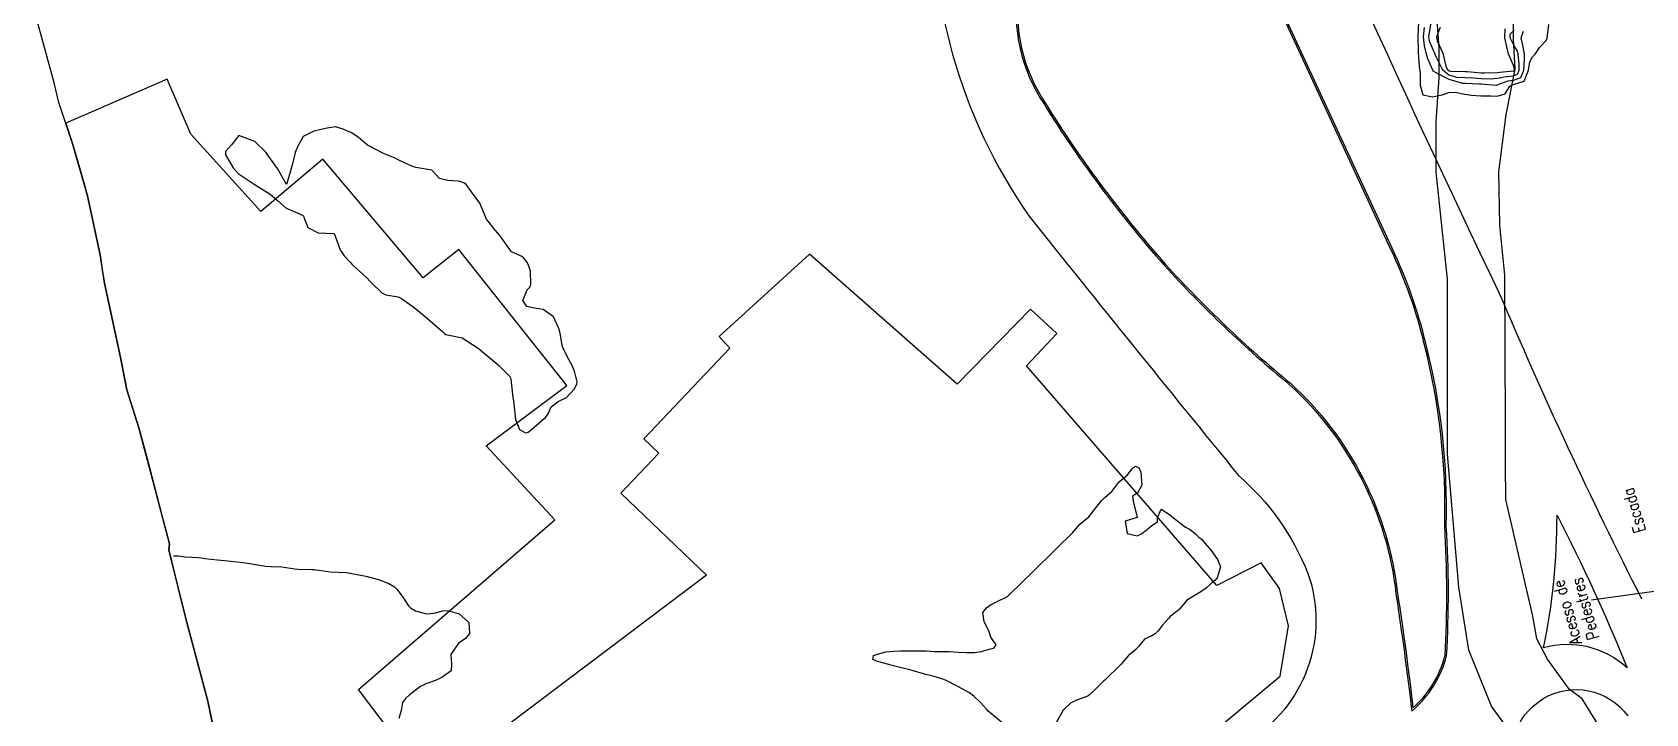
# Model space of a CAD drawing. Header units: metres. Extents: x 292545 to 299085, y 7450245 to 7463078.
# Drawn here: x 295543.1 to 295743.2, y 7458681.2 to 7458765.7 of the extents above; entities that cross this region are included whole.
import ezdxf

# ---------------------------------------------------------------- set-up
doc = ezdxf.new("R2010")
doc.units = ezdxf.units.M
doc.linetypes.add('CONTINUO', pattern=[0])
for name, color, linetype in [('Area', 45, 'Continuous'), ('Area Verde e Lazer', 94, 'Continuous'), ('Curvas de Nivel 1m', 11, 'Continuous'), ('Curvas de Nivel 5m', 15, 'Continuous'), ('Edificações', 30, 'Continuous'), ('Hidrografia', 140, 'Continuous'), ('TEXTO', 45, 'Continuous'), ('Vias Primárias', 230, 'Continuous')]:
    doc.layers.add(name, color=color, linetype=linetype)
doc.styles.add('ROMANS', font='romans', dxfattribs={"height": 0.2})

msp = doc.modelspace()

# ---------------------------------------------------------------- linework, layer by layer
at = {"layer": 'Area'}
msp.add_polyline3d([(295566.74, 7458673.98, 671.86), (295564.89, 7458682.77, 672.77), (295562.26, 7458692.69, 671.74), (295560.07, 7458701.5, 669.7), (295560.14, 7458702.26, 669.5), (295558.3, 7458709.34, 668.06), (295556.35, 7458716.65, 669.57), (295554.86, 7458721.34, 670.27), (295554.08, 7458725.36, 670.72), (295552.08, 7458734.58, 672.72), (295551.56, 7458738.06, 673.07), (295549.98, 7458745.38, 671.72), (295548.14, 7458751.86, 666.98), (295546.44, 7458756.95, 662.29), (295545.86, 7458759.38, 662.26), (295545.68, 7458760, 662.26), (295543.13, 7458769.35, 663.39)], dxfattribs=at)
at = {"layer": 'Area Verde e Lazer'}
msp.add_lwpolyline([(295711.6, 7458738.81), (295694.62, 7458775.52, 0.725972), (295665.71, 7458772.07, 0.189211), (295668.31, 7458757.61, 0.043319), (295683.69, 7458736.88, 0.035534), (295699.16, 7458722.17, -0.182258), (295712.46, 7458696.11, -0.007744), (295714.37, 7458681.92, 0.148228), (295718.34, 7458688.41, 0.029803), (295718.3, 7458704.43, 0.069462), (295715.77, 7458727.03, 0.052974)], format="xyb", close=True, dxfattribs=at)
at = {"layer": 'Curvas de Nivel 1m', "flags": 128}
for points, elevation in [([(295715.04, 7458766.99), (295714.99, 7458765.12), (295715.01, 7458763.26), (295715.02, 7458763.12), (295715.14, 7458761.41), (295715.19, 7458761.11), (295715.27, 7458760.68), (295715.26, 7458759.11), (295715.6, 7458757.91), (295716.8, 7458757.67), (295717.97, 7458757.91), (295718.8, 7458758.19), (295719.62, 7458758.25), (295720.8, 7458757.97), (295721.61, 7458757.85), (295722.8, 7458757.8), (295724.02, 7458757.79), (295724.8, 7458757.75), (295725.79, 7458758.01), (295726.4, 7458758.98), (295726.65, 7458759.15), (295726.82, 7458759.17), (295728.17, 7458759.61), (295728.71, 7458760.95), (295728.85, 7458761.98), (295729.19, 7458762.62), (295729.52, 7458762.94), (295730.05, 7458763.76), (295730.88, 7458764.64), (295731.03, 7458764.93), (295731.21, 7458766.62)], 662), ([(295715.75, 7458766.26), (295715.65, 7458765.11), (295715.75, 7458763.98), (295715.95, 7458763.1), (295716.16, 7458762.41), (295716.73, 7458761.09), (295716.84, 7458760.9), (295717.29, 7458760.63), (295718.82, 7458759.84), (295720.51, 7458759.36), (295720.82, 7458759.34), (295722.57, 7458759.27), (295722.82, 7458759.25), (295724.69, 7458759.12), (295724.82, 7458759.15), (295726.18, 7458759.63), (295726.82, 7458759.72), (295727.76, 7458760.04), (295728.13, 7458760.96), (295728.2, 7458762.3), (295728.2, 7458762.96), (295727.99, 7458764.08), (295727.8, 7458764.97), (295728.07, 7458765.78)], 661), ([(295717.74, 7458766.24), (295717.28, 7458765.09), (295717.35, 7458764.61), (295718.05, 7458763.08), (295718.45, 7458761.47), (295718.62, 7458761.07), (295718.84, 7458760.89), (295719.08, 7458760.83), (295720.84, 7458760.8), (295721.1, 7458760.78), (295722.84, 7458760.63), (295723.24, 7458760.62), (295724.84, 7458760.68), (295725.12, 7458760.71), (295726.84, 7458760.86), (295726.93, 7458760.89), (295726.97, 7458760.98), (295726.96, 7458761.1), (295726.85, 7458761.53), (295726.2, 7458762.99), (295726.02, 7458763.84), (295725.76, 7458764.99), (295725.79, 7458766.1)], 659), ([(295663.87, 7458679.72), (295661.89, 7458681.34), (295661.68, 7458681.53), (295661.49, 7458681.75), (295660.75, 7458682.6), (295659.91, 7458683.37), (295659.35, 7458683.78), (295657.93, 7458684.6), (295656.39, 7458685.35), (295655.94, 7458685.54), (295654.97, 7458685.82), (295654.14, 7458686.03), (295653.95, 7458686.07), (295653.65, 7458686.14), (295651.95, 7458686.63), (295650.93, 7458686.89), (295649.96, 7458687.14), (295649.36, 7458687.29), (295647.96, 7458687.68), (295647.39, 7458687.92), (295647.47, 7458688.41), (295647.97, 7458688.6), (295649.01, 7458688.87), (295649.98, 7458688.97), (295650.86, 7458688.99), (295651.98, 7458689.01), (295652.81, 7458689.02), (295653.98, 7458688.98), (295655.08, 7458688.92), (295655.98, 7458688.92), (295656.88, 7458688.9), (295657.98, 7458688.83), (295658.95, 7458688.81), (295659.98, 7458688.78), (295660.84, 7458688.9), (295661.99, 7458689.25), (295662.4, 7458689.33), (295662.66, 7458689.73), (295662, 7458690.7), (295661.75, 7458691.48), (295661.63, 7458691.74), (295661.17, 7458692.6), (295661.03, 7458693.75), (295661.46, 7458694.33), (295662.05, 7458694.74), (295662.72, 7458695.07), (295664.06, 7458695.72), (295666.08, 7458697.69), (295667.09, 7458698.68), (295668.1, 7458699.67), (295669.12, 7458700.66), (295670.13, 7458701.65), (295672.15, 7458703.62), (295673.06, 7458704.71), (295674.17, 7458705.6), (295675.05, 7458706.73), (295675.74, 7458707.58), (295676.21, 7458708.03), (295677.02, 7458708.76), (295677.66, 7458709.56), (295677.88, 7458709.9), (295678.23, 7458710.21), (295678.97, 7458710.81), (295679.54, 7458711.54), (295679.92, 7458711.87), (295680.26, 7458711.75), (295680.38, 7458711.65), (295680.47, 7458711.53), (295680.61, 7458711.16), (295680.75, 7458709.52), (295680.21, 7458708.55), (295679.6, 7458708.15), (295679.67, 7458707.54), (295680.17, 7458705.53), (295678.67, 7458705.05), (295678.93, 7458703.54), (295680.15, 7458703.24), (295680.68, 7458703.52), (295682.16, 7458704.64), (295682.68, 7458704.98), (295682.68, 7458705.49), (295683.13, 7458706.55), (295684.18, 7458705.9), (295684.66, 7458705.48), (295686.16, 7458704.31), (295686.74, 7458704.03), (295687.42, 7458703.44), (295687.81, 7458703.1), (295688.15, 7458702.83), (295689.35, 7458701.42), (295690.12, 7458700.33), (295690.48, 7458699.4), (295690.09, 7458698.06), (295689.79, 7458697.71), (295689.44, 7458697.42), (295688.71, 7458696.78), (295688.07, 7458696.32), (295686.61, 7458695.45), (295686.3, 7458695.22), (295686.06, 7458694.94), (295685.37, 7458694.14), (295684.55, 7458693.47), (295684.27, 7458693.24), (295684.03, 7458693), (295683.31, 7458692.19), (295682.76, 7458691.49), (295682.41, 7458691.1), (295682, 7458690.85), (295681.06, 7458690.45), (295680.34, 7458689.52), (295679.98, 7458689.16), (295679.07, 7458688.44), (295678.33, 7458687.55), (295678.16, 7458687.35), (295677.96, 7458687.15), (295676.34, 7458685.57), (295676.14, 7458685.38), (295675.94, 7458685.18), (295675.12, 7458684.39), (295674.3, 7458683.6), (295674.08, 7458683.43), (295673.91, 7458683.34), (295672.64, 7458682.87), (295671.9, 7458682.53), (295670.98, 7458681.63), (295669.87, 7458679.65)], 663), ([(295560.66, 7458700.76), (295560.83, 7458700.79), (295561.21, 7458700.76), (295562.11, 7458700.64), (295563.75, 7458700.55), (295564.11, 7458700.52), (295564.54, 7458700.46), (295566.11, 7458700.27), (295567.4, 7458700.15), (295568.11, 7458700.09), (295568.95, 7458700), (295570.1, 7458699.83), (295571.3, 7458699.62), (295572.1, 7458699.51), (295572.77, 7458699.47), (295574.1, 7458699.39), (295575.7, 7458699.16), (295576.1, 7458699.12), (295577.76, 7458699.07), (295578.1, 7458699.06), (295578.38, 7458699.02), (295580.09, 7458698.79), (295582.09, 7458698.69), (295584.09, 7458698.33), (295584.49, 7458698.27), (295586.08, 7458697.85), (295587.37, 7458697.34), (295588.07, 7458696.92), (295588.37, 7458696.62), (295589.1, 7458695.65), (295589.81, 7458694.59), (295590.04, 7458694.33), (295590.66, 7458693.96), (295592.03, 7458693.58), (295592.93, 7458693.66), (295594.03, 7458693.94), (295594.58, 7458694), (295596.03, 7458693.63), (295597.26, 7458692.51), (295597.35, 7458691.16), (295596.86, 7458690.51), (295596.34, 7458690.16), (295595.99, 7458689.94), (295595.03, 7458688.53), (295595.12, 7458687.37), (295595.07, 7458686.53), (295593.93, 7458685.69), (295593.14, 7458685.34), (295591.93, 7458684.92), (295591.28, 7458684.58), (295589.91, 7458683.54), (295589.41, 7458683.11), (295589.05, 7458682.61), (295588.88, 7458681.62), (295588.59, 7458680.61)], 663)]:
    msp.add_lwpolyline(points, dxfattribs=dict(at, elevation=elevation))
at = {"layer": 'Curvas de Nivel 1m', "elevation": 662, "flags": 128}
msp.add_lwpolyline([(295582.74, 7458753.19), (295581.68, 7458753.64), (295580.75, 7458753.96), (295579.71, 7458753.76), (295578.74, 7458753.55), (295578.05, 7458753.42), (295576.73, 7458752.75), (295576.02, 7458751.46), (295575.75, 7458750.76), (295575.45, 7458749.52), (295575.25, 7458748.77), (295575.12, 7458748.34), (295574.66, 7458746.78), (295573.56, 7458748.79), (295572.69, 7458749.99), (295572.33, 7458750.44), (295572.09, 7458750.81), (295570.72, 7458752.13), (295568.73, 7458752.85), (295567.85, 7458751.72), (295567.11, 7458750.87), (295567.11, 7458750.47), (295568.04, 7458748.86), (295568.68, 7458748.15), (295570.66, 7458746.83), (295572.65, 7458745.61), (295573.53, 7458744.79), (295574.62, 7458743.84), (295576.19, 7458743.19), (295576.62, 7458743), (295576.76, 7458742.91), (295576.83, 7458742.76), (295577.3, 7458741.45), (295578.59, 7458740.82), (295580.59, 7458740.71), (295581.33, 7458738.7), (295581.82, 7458737.96), (295582.55, 7458737.16), (295582.78, 7458736.92), (295583.02, 7458736.68), (295584.52, 7458735.33), (295585.18, 7458734.65), (295586.5, 7458733.35), (295586.99, 7458733.13), (295588.5, 7458732.86), (295589.03, 7458732.6), (295590.48, 7458731.54), (295591.67, 7458730.58), (295592.46, 7458729.9), (295594.03, 7458728.55), (295594.24, 7458728.34), (295594.44, 7458728.21), (295594.84, 7458728.14), (295596.44, 7458727.77), (295598.42, 7458726.5), (295600.4, 7458724.87), (295600.9, 7458724.46), (295602.38, 7458722.94), (295602.51, 7458722.45), (295602.53, 7458722.29), (295602.75, 7458720.45), (295602.81, 7458719.98), (295602.99, 7458718.44), (295603.08, 7458717.67), (295603.57, 7458716.44), (295604.3, 7458716), (295604.64, 7458716.08), (295605.04, 7458716.42), (295606.31, 7458717.54), (295606.78, 7458717.93), (295607.11, 7458718.39), (295607.5, 7458719.23), (295608.35, 7458719.92), (295608.67, 7458720.06), (295609.33, 7458720.37), (295610.36, 7458721.49), (295610.65, 7458722.07), (295610.72, 7458722.35), (295610.39, 7458723.65), (295610.18, 7458724.14), (295610.08, 7458724.35), (295609.67, 7458725.1), (295609.01, 7458726.37), (295608.87, 7458726.82), (295608.59, 7458728.38), (295608.56, 7458728.5), (295608.45, 7458728.96), (295607.76, 7458730.39), (295606.48, 7458731.31), (295605.43, 7458731.46), (295604.48, 7458731.67), (295603.96, 7458732.43), (295604.51, 7458733.75), (295604.86, 7458734.07), (295604.98, 7458734.42), (295604.92, 7458736.04), (295604.81, 7458736.42), (295604.55, 7458737.08), (295603.96, 7458737.83), (295602.56, 7458738.45), (295601.1, 7458740.46), (295600.59, 7458741.11), (295599.45, 7458742.48), (295598.63, 7458744.49), (295597.13, 7458746.51), (295596.94, 7458746.79), (295596.67, 7458747.01), (295596, 7458747.19), (295594.67, 7458747.3), (295593.64, 7458747.53), (295592.68, 7458748.57), (295590.69, 7458748.92), (295590.21, 7458749.07), (295588.69, 7458749.78), (295588.12, 7458750.05), (295586.7, 7458750.64), (295584.72, 7458751.66), (295583.57, 7458752.67)], close=True, dxfattribs=at)
at = {"layer": 'Curvas de Nivel 5m', "elevation": 660, "flags": 128}
msp.add_lwpolyline([(295716.63, 7458767.09), (295716.38, 7458765.61), (295716.31, 7458765.1), (295716.38, 7458764.6), (295716.87, 7458763.45), (295717.04, 7458763.09), (295717.13, 7458762.82), (295717.97, 7458761.08), (295718.83, 7458760.37), (295719.78, 7458760.11), (295720.83, 7458760.06), (295721.85, 7458760.02), (295722.83, 7458759.94), (295723.95, 7458759.88), (295724.83, 7458759.96), (295725.68, 7458760.15), (295726.83, 7458760.28), (295727.34, 7458760.46), (295727.55, 7458760.97), (295727.55, 7458761.67), (295727.41, 7458762.97), (295727.29, 7458763.39), (295726.87, 7458764.06), (295726.43, 7458764.98), (295726.44, 7458765.44), (295726.9, 7458765.94)], dxfattribs=at)
at = {"layer": 'Edificações', "elevation": 669.4}
msp.add_lwpolyline([(295606.73, 7458609.9), (295697.88, 7458685.85), (295698.94, 7458692.09), (295697.81, 7458696.74), (295695.56, 7458699.91), (295690.05, 7458697.09), (295666.45, 7458724.33), (295670.19, 7458728.34), (295666.95, 7458731.36), (295657.84, 7458722.06), (295639.52, 7458738.15), (295628.34, 7458727.97), (295629.66, 7458726.53), (295618.98, 7458715.27), (295620.84, 7458713.51), (295616.13, 7458708.55), (295626.77, 7458698.38), (295592.42, 7458672.5), (295583.6, 7458684.2), (295607.92, 7458705.22), (295599.41, 7458714.42), (295609.44, 7458721.89), (295596.03, 7458738.74), (295591.62, 7458735.22), (295579.15, 7458749.95), (295571.46, 7458743.44), (295562.79, 7458753.04), (295559.85, 7458759.86), (295547.29, 7458754.41), (295548.14, 7458751.86), (295549.06, 7458748.62), (295549.98, 7458745.38), (295550.77, 7458741.72), (295551.56, 7458738.06), (295551.82, 7458736.32), (295552.08, 7458734.58), (295553.08, 7458729.97), (295554.08, 7458725.36), (295554.61, 7458722.62), (295554.86, 7458721.34), (295555.61, 7458718.99), (295556.35, 7458716.65), (295557.33, 7458713), (295558.3, 7458709.34), (295559.22, 7458705.8), (295560.14, 7458702.26), (295560.1, 7458701.88), (295560.07, 7458701.5), (295561.16, 7458697.09), (295562.26, 7458692.69), (295564.89, 7458682.77), (295565.81, 7458678.37)], dxfattribs=at)
at = {"layer": 'Hidrografia'}
for points in [[(295726.71, 7458678.54), (295724.09, 7458682.16), (295721.28, 7458689.08), (295720.07, 7458696.91), (295718.66, 7458713.38), (295718.66, 7458721.42), (295718.66, 7458735.08), (295717.25, 7458748.33), (295717.25, 7458754.56), (295717.61, 7458760.05), (295717.61, 7458763.71), (295717.3, 7458768.22)], [(295737.48, 7458679.58), (295735.35, 7458683.05), (295733.73, 7458684.26), (295731.05, 7458687.95), (295729.74, 7458690.48), (295729.23, 7458693.31), (295725.89, 7458707.75), (295725.84, 7458712.1), (295725.84, 7458717), (295725.78, 7458735.56), (295725.13, 7458741.76), (295725, 7458748.35), (295725.91, 7458755.46), (295727.05, 7458761.08), (295726.84, 7458764.85), (295726.84, 7458768.22)]]:
    msp.add_lwpolyline(points, dxfattribs=at)
at = {"layer": 'TEXTO', "linetype": 'CONTINUO'}
msp.add_polyline3d([(295754.74, 7458697.8, 0), (295736.51, 7458695.28, 0)], dxfattribs=at)
at = {"layer": 'Vias Primárias', "elevation": 676.59}
msp.add_lwpolyline([(295621.88, 7459141.35, -0.021584), (295623.86, 7459129.15, -0.007836), (295624.16, 7459106.11, 0.009528), (295623.71, 7459079.49, -0.000319), (295623.93, 7459048.56, 0.012984), (295623.43, 7459006.07, 0.032928), (295624.45, 7458979.93, 0.045741), (295628.44, 7458938.21, -0.02813), (295637.91, 7458885.29, -0.010158), (295647.37, 7458829.26, -0.003739), (295654.85, 7458784.9, 0.167235), (295666.73, 7458742.89, 0.002844), (295692.74, 7458710.74, -0.117868), (295701.3, 7458698.69, -0.359935), (295693.75, 7458677.74, -0.038466), (295655.41, 7458643.43, -0.012144), (295615.48, 7458610.87, -0.314791), (295600.63, 7458612.98), (295574.05, 7458644.27)], format="xyb", dxfattribs=at)
at = {"layer": 'Vias Primárias'}
for points in [[(295915.69, 7459017.22), (295885.42, 7459048.76), (295863.42, 7459072.47), (295854.88, 7459081.57, 0.514778), (295847.6, 7459080.59, 0.002447), (295841.71, 7459069.32, 0.012923), (295828.62, 7459042.26, 0.047177), (295815, 7459002.53, 0.008579), (295813.42, 7458995.47, 0.323831), (295831.01, 7458970.9, 0.388805), (295863.44, 7458982.14, 0.267289), (295870.49, 7459019.11, 0.166509), (295848.02, 7459043.83, 0.060777), (295811.54, 7459065.4, 0.051058), (295762.48, 7459083.39, 0.253673), (295703.77, 7459064.41, 0.058735), (295695.58, 7459051.17, 0.058735), (295677.99, 7458999.76, 0.026597), (295667, 7458947.35, 0.079265), (295671.86, 7458864.7, 0.066494), (295689.17, 7458812.75, 0.011369), (295725.02, 7458733.41, 0.017268), (295742.71, 7458695.46, 0.091894)], [(295727.45, 7458672.73, -0.915382), (295741.01, 7458680.94)]]:
    msp.add_lwpolyline(points, format="xyb", dxfattribs=at)
for points in [[(295711.78, 7458738.89), (295694.8, 7458775.6, 0.725972), (295665.52, 7458772.11, 0.189211), (295668.14, 7458757.51, 0.043321), (295683.54, 7458736.75, 0.035528), (295699.03, 7458722.02, -0.182251), (295712.26, 7458696.08, -0.007951), (295714.22, 7458681.53, 0.155916), (295718.54, 7458688.38, 0.029823), (295718.5, 7458704.44, 0.06943), (295715.96, 7458727.08, 0.052962)], [(295740.92, 7458686.88, 0.261693), (295730.56, 7458689.36, 0.05294), (295732.23, 7458705.82, -0.02315)]]:
    msp.add_lwpolyline(points, format="xyb", close=True, dxfattribs=at)

# ---------------------------------------------------------------- texts
at = {"layer": 'TEXTO', "style": 'ROMANS', "width": 0.8}
for s, p in [('Escada', (295743.27, 7458703.86)), ('Acesso de', (295735.33, 7458689.99)), ('Pedestres', (295737.5, 7458690.64))]:
    msp.add_text(s, height=1.5, rotation=106, dxfattribs=at).set_placement(p)

doc.saveas('drawing.dxf')
